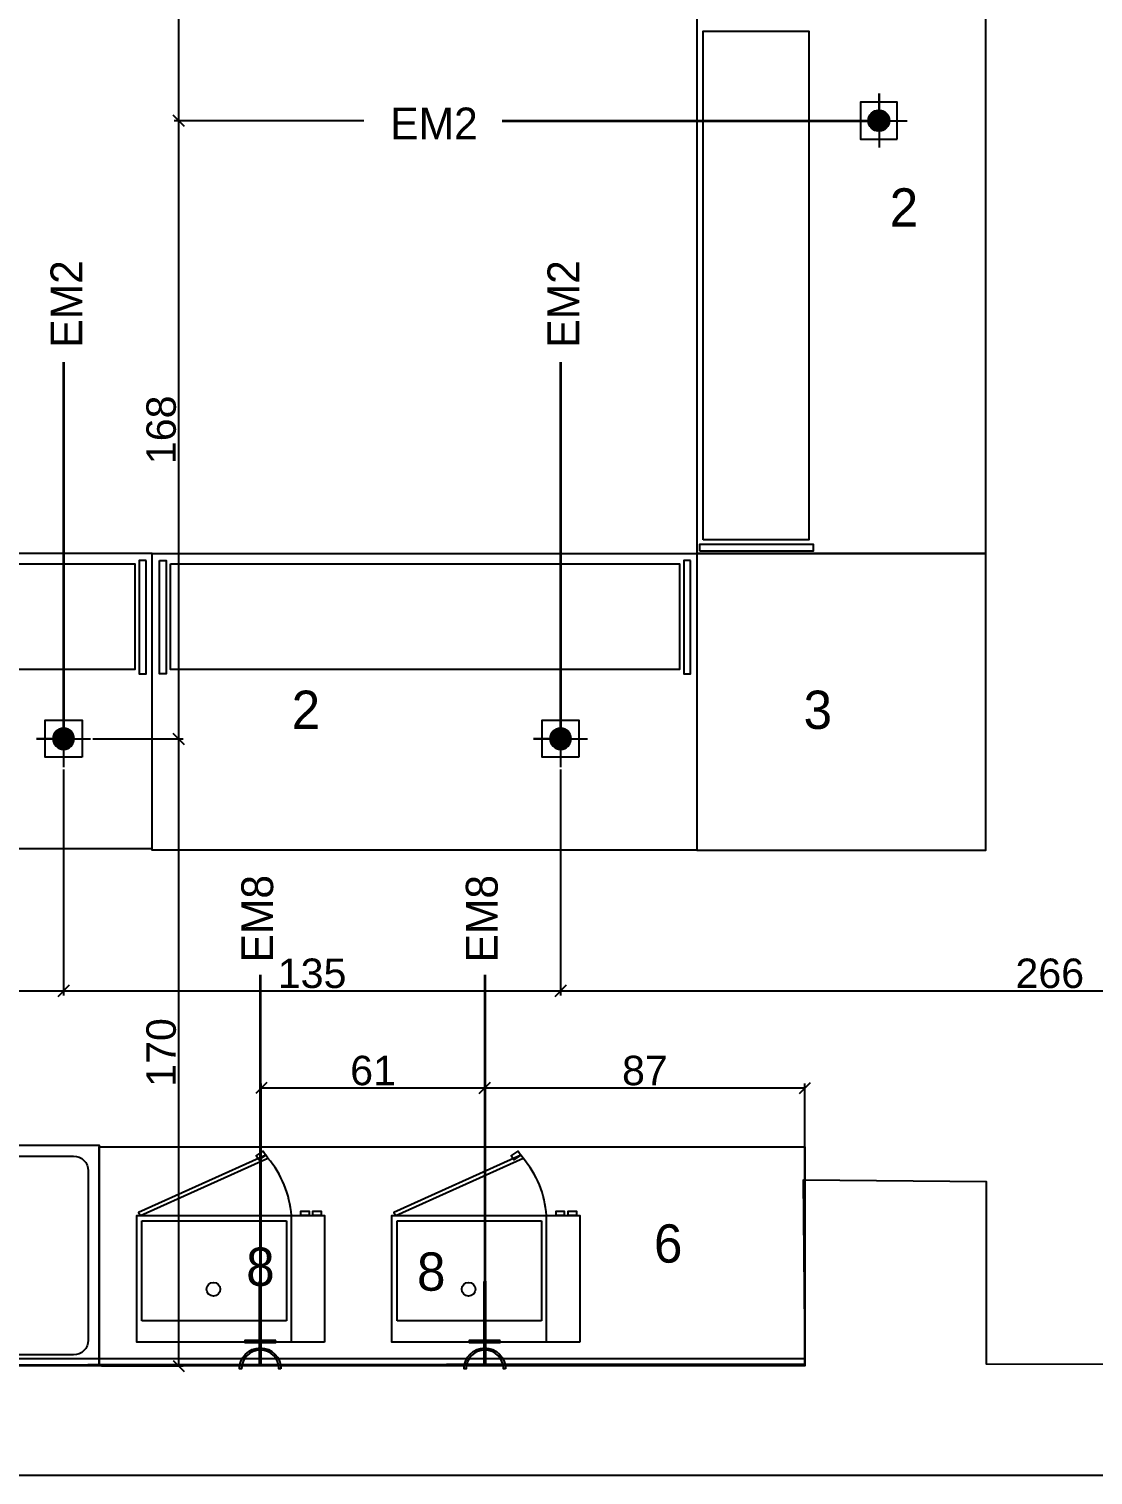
# Model space of a CAD drawing. Header units: millimetres. Extents: x 13502 to 23536, y 11874 to 14203.
# Drawn here: x 17896.9 to 18186, y 12582.2 to 12975.1 of the extents above; entities that cross this region are included whole.
import ezdxf
from ezdxf.enums import TextEntityAlignment as Align

# ---------------------------------------------------------------- set-up
doc = ezdxf.new("R2010")
doc.units = ezdxf.units.MM
doc.linetypes.add('DASHED', pattern=[19.049999999999997, 12.7, -6.35])
for name, color, linetype in [('-DWG_ANA', 7, 'Continuous'), ('ELEKTRİK', 10, 'Continuous'), ('S2000-002 Çizgi', 7, 'Continuous')]:
    doc.layers.add(name, color=color, linetype=linetype)
doc.layers.add('ELK', color=1, linetype='Continuous', lineweight=35)
doc.styles.get("Standard").update_dxf_attribs({"font": 'arial.ttf'})
doc.styles.add('TAKSİM', font='GOTHIC.TTF', dxfattribs={"height": 20})
doc.dimstyles.new('OLCU50', dxfattribs={"dimtxt": 8, "dimasz": 3, "dimexe": 1.25, "dimexo": 0.625, "dimtad": 1, "dimdec": 0, "dimtxsty": 'Standard', "dimblk": 'OBLIQUE', "dimcen": 2.5, "dimclrd": 256, "dimclre": 251, "dimclrt": 25, "dimadec": 0, "dimazin": 0, "dimtfac": 1, "dimtdec": 0, "dimtmove": 0, "dimatfit": 3, "dimldrblk": 'OBLIQUE', "dimfxl": 1, "dimarcsym": 0})

# ---------------------------------------------------------------- blocks, each defined once
blk = doc.blocks.new('A$C7E863A30')
at = {"layer": 'S2000-002 Çizgi'}
for p, q in [((24.65767612368654, 42.76214201217771), (32.46938916224099, 43.87480981918907)), ((19.51883838196045, 37.28982143643316), (19.51883838196045, 29.39926440631916)), ((23.42749333317261, 38.95289981367842), (29.52518090290869, 33.9449964053283))]:
    blk.add_line(p, q, dxfattribs=at)
for points in [[(-3.638e-12, 57.99999999999635), (119.9999999999963, 57.99999999999635), (119.9999999999963, 59.99999999999635), (-3.638e-12, 59.99999999999635)], [(-3.638e-12, -3.638e-12), (119.9999999999963, -3.638e-12), (119.9999999999963, 59.99999999999635), (-3.638e-12, 59.99999999999635)]]:
    blk.add_lwpolyline(points, close=True, dxfattribs=at)
for points in [[(6.999999999994543, 2.999999999995452), (112.9999999999945, 2.999999999996362, 0.4142135623730919), (116.9999999999945, 6.999999999996362), (116.9999999999963, 52.99999999999635, 0.4142135623731057), (112.9999999999963, 56.99999999999635), (6.999999999994543, 56.99999999999635, 0.4142135623730951), (2.999999999994543, 52.99999999999635), (2.999999999994543, 6.999999999995453, 0.4142135623730844)], [(16.99999999999454, 9.999999999996364), (48.99999999999454, 9.999999999995453, 0.4142135623730951), (52.99999999999454, 13.99999999999545), (52.99999999999454, 45.99999999999545, 0.4142135623730951), (48.99999999999454, 49.99999999999545), (16.99999999999454, 49.99999999999635, 0.4142135623730951), (12.99999999999454, 45.99999999999635), (12.99999999999454, 13.99999999999636, 0.4142135623730951)]]:
    blk.add_lwpolyline(points, format="xyb", close=True, dxfattribs=at)
blk.add_circle((19.71420802235116, 42.25535656033753), 3.187919533039348, dxfattribs=at)
blk = doc.blocks.new('A$C5ACE57BF')
at = {"layer": 'S2000-002 Çizgi', "linetype": 'DASHED', "ltscale": 10}
blk.add_line((9.00239375076353, 51.88697373644799), (9.00239375076353, 17.48697373643199), dxfattribs=at)
at = {"layer": 'S2000-002 Çizgi'}
for points in [[(-1.78200484697e-05, 51.88697373644799), (50.99998217995154, 51.88697373644799), (50.99998217995154, 17.48697373643199), (-1.78200484697e-05, 17.48697373643199)], [(0.9100790850716292, 17.48848602509633), (3.161743867651694, 17.48848602509633), (3.161743867651694, 16.28803525415151), (0.9100790850716292, 16.28803525415151)], [(4.185229461981634, 17.48848602509633), (6.436894244561699, 17.48848602509633), (6.436894244561699, 16.28803525415151), (4.185229461981634, 16.28803525415151)], [(15.95050200855712, 1.086953046080907), (50.53303156407219, 16.65581196659104), (49.97700088833972, 17.48697373643199), (15.39447133282465, 1.918114815920944)], [(15.95050200855712, 1.086953046080907), (17.8538576892397, 2.36026010096657), (18.58101322325365, 1.273298703010823), (16.67765754257107, -8.3518748397e-06)]]:
    blk.add_lwpolyline(points, close=True, dxfattribs=at)
at = {"layer": 'S2000-002 Çizgi', "linetype": 'DASHED', "ltscale": 10}
blk.add_lwpolyline([(10.37608269546308, 46.14970994263877), (49.60860699855947, 46.14970994263877), (49.60860699855947, 18.95540106601993), (10.37608269546308, 18.95540106601993)], close=True, dxfattribs=at)
at = {"layer": 'S2000-002 Çizgi'}
blk.add_circle((30.19381688032036, 37.53272883878617), 1.849486078731388, dxfattribs=at)
blk.add_arc((36.09346751736939, 19.51308454568243), 27.16673338550371, 184.2771239777379, 220.3658590592294, dxfattribs=at)
blk = doc.blocks.new('A$C50025146')
at = {"layer": 'ELEKTRİK'}
for points in [[(16.0258407970905, 9.846670621633166), (16.5885051934838, 9.846670621633166), (16.5885051934838, 1.406704675742731), (16.0258407970905, 1.406704675742731)], [(6.940050297998823e-05, 5.345355450490388), (6.940050297998823e-05, 5.908019846885509), (22.50664525620232, 5.908019846885509), (22.50664525620232, 5.345355450490388)]]:
    blk.add_hatch(color=256, dxfattribs=at).paths.add_polyline_path(points)
h = blk.add_hatch(color=256, dxfattribs=at)
edge = h.paths.add_edge_path()
edge.add_line((23.70435837441619, 11.25333161261187), (23.70435837441619, 10.69066721622039))
edge.add_ellipse((23.70435837441619, 5.626687648689767), major_axis=(3.580774291992597, -3.580774291992606), ratio=0.9999999999999413, start_angle=134.9999999999983, end_angle=314.9999999999983)
edge.add_line((23.70435837441619, 0.5627080811555061), (23.70435837441619, 4.368476402305532e-05))
edge.add_ellipse((23.70435837441619, 5.626687648689767), major_axis=(3.978638102213783, 3.978638102213774), ratio=0.9999999999999128, start_angle=45.0000000000025, end_angle=225.0000000000025, ccw=False)
for points, elevation in [([(16.0258407970905, 1.406704675742731), (16.0258407970905, 9.846670621633166), (16.5885051934838, 9.846670621633166), (16.5885051934838, 1.406704675742731)], 4.791194770819646e-08), ([(6.940050297998823e-05, 5.908019846885509), (22.50664525620232, 5.908019846885509), (22.50664525620232, 5.345355450490388), (6.940050297998823e-05, 5.345355450490388)], 4.794507297291503e-08)]:
    blk.add_lwpolyline(points, close=True, dxfattribs=dict(at, elevation=elevation))
at = {"layer": 'ELEKTRİK', "elevation": 4.798666618537076e-08}
blk.add_lwpolyline([(23.70435837441437, 4.368476402305532e-05), (23.70435837441619, 0.5627080811555061, -0.9999999999999944), (23.70435837441619, 10.69066721622039), (23.70435837441619, 11.25333161261187, 0.9999999999999944)], format="xyb", close=True, dxfattribs=at)
blk = doc.blocks.new('A$C611F6802')
at = {"layer": '-DWG_ANA'}
h = blk.add_hatch(dxfattribs=at)
h.set_pattern_fill('ANSI31', color=1, style=0)
h.set_pattern_definition([(45, (-55670.14020227872, -22065.11067284289), (-0.08838834764831843, 0.08838834764831845), [])])
h.paths.add_polyline_path([(4.423971784401617, 7.700424825947266, 1), (10.13888412773802, 7.700424825947266, 1)])
at = {"layer": '-DWG_ANA', "color": 1}
for p, q in [((7.28142795606982, 7.700424825947266), (7.28142795606982, 15.25836134111159)), ((7.28142795606982, 15.25836134111159), (7.28142795606982, 0)), ((7.28142795606982, 7.629180670555797), (0, 7.629180670555797)), ((7.28142795606982, 7.629180670555797), (14.67722620816494, 7.629180670555797)), ((14.67722620816494, 7.629180670555797), (7.28142795606982, 7.629180670555797))]:
    blk.add_line(p, q, dxfattribs=at)
blk.add_lwpolyline([(2.28142795606982, 2.700424825947266), (12.28142795606982, 2.700424825947266), (12.28142795606982, 12.70042482594727), (2.28142795606982, 12.70042482594727)], close=True, dxfattribs=at)
blk.add_circle((7.28142795606982, 7.700424825947266), 2.857456171668203, dxfattribs=at)
blk = doc.blocks.new('_Oblique')
at = {"color": 0, "linetype": 'ByBlock', "lineweight": -2}
blk.add_line((-0.5, -0.5), (0.5, 0.5), dxfattribs=at)
blk = doc.blocks.new('*D62')
at = {"color": 251, "lineweight": -2, "transparency": 16777216}
for p, q in [((17990.9204373709, 13076.93869416068), (17936.36157829929, 13076.93869416068)), ((17987.93602875394, 12950.12503301053), (17936.36157829929, 12950.12503301053))]:
    blk.add_line(p, q, dxfattribs=at)
at = {"lineweight": -2, "transparency": 16777216}
blk.add_line((17937.61157829929, 13076.93869416068), (17937.61157829929, 12950.12503301053), dxfattribs=at)
at = {"layer": 'Defpoints', "color": 0, "transparency": 16777216}
for p in [(17991.5454373709, 13076.93869416068), (17937.61157829929, 12950.12503301053), (17988.56102875394, 12950.12503301053)]:
    blk.add_point(p, dxfattribs=at)
at = {"lineweight": -2, "transparency": 16777216, "xscale": 3, "yscale": 3, "zscale": 3}
for p, rotation in [((17937.61157829929, 13076.93869416068), 90), ((17937.61157829929, 12950.12503301053), 270)]:
    blk.add_blockref('_Oblique', p, dxfattribs=dict(at, rotation=rotation))
at = {"color": 25, "transparency": 16777216, "insert": (17932.97020722153, 13013.53186358559), "char_height": 8, "attachment_point": 5, "rotation": 90}
blk.add_mtext('127', dxfattribs=at)
blk = doc.blocks.new('*D63')
at = {"color": 251, "lineweight": -2, "transparency": 16777216}
for p, q in [((17987.93602875394, 12950.12503301053), (17936.36157829929, 12950.12503301053)), ((17914.26673110086, 12782.14901152711), (17938.86157829929, 12782.14901152711))]:
    blk.add_line(p, q, dxfattribs=at)
at = {"lineweight": -2, "transparency": 16777216}
blk.add_line((17937.61157829929, 12950.12503301053), (17937.61157829929, 12782.14901152711), dxfattribs=at)
at = {"layer": 'Defpoints', "color": 0, "transparency": 16777216}
for p in [(17988.56102875394, 12950.12503301053), (17913.64173110086, 12782.14901152711), (17937.61157829929, 12782.14901152711)]:
    blk.add_point(p, dxfattribs=at)
at = {"lineweight": -2, "transparency": 16777216, "xscale": 3, "yscale": 3, "zscale": 3}
for p, rotation in [((17937.61157829929, 12950.12503301053), 90), ((17937.61157829929, 12782.14901152711), 270)]:
    blk.add_blockref('_Oblique', p, dxfattribs=dict(at, rotation=rotation))
at = {"color": 25, "transparency": 16777216, "insert": (17932.90199439751, 12866.13702226881), "char_height": 8, "attachment_point": 5, "rotation": 90}
blk.add_mtext('168', dxfattribs=at)
blk = doc.blocks.new('*D64')
at = {"color": 251, "lineweight": -2, "transparency": 16777216}
for p, q in [((17914.26673110086, 12782.14901152711), (17938.8615782993, 12782.14901152711)), ((17916.68969338266, 12611.82166045613), (17938.8615782993, 12611.82166045613))]:
    blk.add_line(p, q, dxfattribs=at)
at = {"lineweight": -2, "transparency": 16777216}
blk.add_line((17937.6115782993, 12782.14901152711), (17937.6115782993, 12611.82166045613), dxfattribs=at)
at = {"layer": 'Defpoints', "color": 0, "transparency": 16777216}
for p in [(17913.64173110086, 12782.14901152711), (17916.06469338266, 12611.82166045613), (17937.6115782993, 12611.82166045613)]:
    blk.add_point(p, dxfattribs=at)
at = {"lineweight": -2, "transparency": 16777216, "xscale": 3, "yscale": 3, "zscale": 3}
for p, rotation in [((17937.6115782993, 12782.14901152711), 90), ((17937.6115782993, 12611.82166045613), 270)]:
    blk.add_blockref('_Oblique', p, dxfattribs=dict(at, rotation=rotation))
at = {"color": 25, "transparency": 16777216, "insert": (17932.90199439752, 12696.98533599161), "char_height": 8, "attachment_point": 5, "rotation": 90}
blk.add_mtext('170', dxfattribs=at)
blk = doc.blocks.new('*D65')
at = {"color": 251, "lineweight": -2, "transparency": 16777216}
for p, q in [((18020.78604578731, 12611.71164165123), (18020.78604578731, 12688.57711840161)), ((18107.77059754201, 12612.44666045613), (18107.77059754201, 12688.57711840161))]:
    blk.add_line(p, q, dxfattribs=at)
at = {"lineweight": -2, "transparency": 16777216}
blk.add_line((18107.77059754201, 12687.32711840161), (18020.78604578731, 12687.32711840161), dxfattribs=at)
at = {"layer": 'Defpoints', "color": 0, "transparency": 16777216}
for p in [(18020.78604578731, 12687.32711840161), (18107.77059754201, 12611.82166045613), (18020.78604578731, 12611.08664165123)]:
    blk.add_point(p, dxfattribs=at)
at = {"lineweight": -2, "transparency": 16777216, "xscale": 3, "yscale": 3, "zscale": 3, "rotation": 180}
blk.add_blockref('_Oblique', (18020.78604578731, 12687.32711840161), dxfattribs=at)
at = {"lineweight": -2, "transparency": 16777216, "xscale": 3, "yscale": 3, "zscale": 3}
blk.add_blockref('_Oblique', (18107.77059754201, 12687.32711840161), dxfattribs=at)
at = {"color": 25, "transparency": 16777216, "insert": (18064.27832166466, 12692.03670230338), "char_height": 8, "attachment_point": 5}
blk.add_mtext('87', dxfattribs=at)
blk = doc.blocks.new('*D66')
at = {"color": 251, "lineweight": -2, "transparency": 16777216}
for p, q in [((17960.07145158135, 12612.90935476945), (17960.07145158135, 12688.57711840161)), ((18020.78604578731, 12611.71164165123), (18020.78604578731, 12688.57711840161))]:
    blk.add_line(p, q, dxfattribs=at)
at = {"lineweight": -2, "transparency": 16777216}
blk.add_line((18020.78604578731, 12687.32711840161), (17960.07145158135, 12687.32711840161), dxfattribs=at)
at = {"layer": 'Defpoints', "color": 0, "transparency": 16777216}
for p in [(17960.07145158135, 12687.32711840161), (17960.07145158135, 12612.28435476945), (18020.78604578731, 12611.08664165123)]:
    blk.add_point(p, dxfattribs=at)
at = {"lineweight": -2, "transparency": 16777216, "xscale": 3, "yscale": 3, "zscale": 3, "rotation": 180}
blk.add_blockref('_Oblique', (17960.07145158135, 12687.32711840161), dxfattribs=at)
at = {"lineweight": -2, "transparency": 16777216, "xscale": 3, "yscale": 3, "zscale": 3}
blk.add_blockref('_Oblique', (18020.78604578731, 12687.32711840161), dxfattribs=at)
at = {"color": 25, "transparency": 16777216, "insert": (17990.42874868433, 12692.03670230338), "char_height": 8, "attachment_point": 5}
blk.add_mtext('61', dxfattribs=at)
blk = doc.blocks.new('*D69')
at = {"color": 251, "lineweight": -2, "transparency": 16777216}
for p, q in [((17749.89632853675, 12773.89483085654), (17749.89632853675, 12712.48504177527)), ((17906.36030314478, 12773.89483085654), (17906.36030314478, 12712.48504177527))]:
    blk.add_line(p, q, dxfattribs=at)
at = {"lineweight": -2, "transparency": 16777216}
blk.add_line((17749.89632853675, 12713.73504177527), (17906.36030314478, 12713.73504177527), dxfattribs=at)
at = {"layer": 'Defpoints', "color": 0, "transparency": 16777216}
for p in [(17749.89632853675, 12774.51983085654), (17906.36030314478, 12774.51983085654), (17906.36030314478, 12713.73504177527)]:
    blk.add_point(p, dxfattribs=at)
at = {"lineweight": -2, "transparency": 16777216, "xscale": 3, "yscale": 3, "zscale": 3, "rotation": 180}
blk.add_blockref('_Oblique', (17749.89632853675, 12713.73504177527), dxfattribs=at)
at = {"lineweight": -2, "transparency": 16777216, "xscale": 3, "yscale": 3, "zscale": 3}
blk.add_blockref('_Oblique', (17906.36030314478, 12713.73504177527), dxfattribs=at)
at = {"color": 25, "transparency": 16777216, "insert": (17828.12831584076, 12718.44462567704), "char_height": 8, "attachment_point": 5}
blk.add_mtext('156', dxfattribs=at)
blk = doc.blocks.new('*D70')
at = {"color": 251, "lineweight": -2, "transparency": 16777216}
for p, q in [((17906.36030314478, 12773.89483085654), (17906.36030314478, 12712.48504177527)), ((18041.37282640463, 12773.89483085654), (18041.37282640463, 12712.48504177527))]:
    blk.add_line(p, q, dxfattribs=at)
at = {"lineweight": -2, "transparency": 16777216}
blk.add_line((17906.36030314478, 12713.73504177527), (18041.37282640463, 12713.73504177527), dxfattribs=at)
at = {"layer": 'Defpoints', "color": 0, "transparency": 16777216}
for p in [(17906.36030314478, 12774.51983085654), (18041.37282640463, 12774.51983085654), (18041.37282640463, 12713.73504177527)]:
    blk.add_point(p, dxfattribs=at)
at = {"lineweight": -2, "transparency": 16777216, "xscale": 3, "yscale": 3, "zscale": 3, "rotation": 180}
blk.add_blockref('_Oblique', (17906.36030314478, 12713.73504177527), dxfattribs=at)
at = {"lineweight": -2, "transparency": 16777216, "xscale": 3, "yscale": 3, "zscale": 3}
blk.add_blockref('_Oblique', (18041.37282640463, 12713.73504177527), dxfattribs=at)
at = {"color": 25, "transparency": 16777216, "insert": (17973.8665647747, 12718.44735419), "char_height": 8, "attachment_point": 5}
blk.add_mtext('135', dxfattribs=at)
blk = doc.blocks.new('*D71')
at = {"color": 251, "lineweight": -2, "transparency": 16777216}
for p, q in [((18307.15988871886, 12785.5754482101), (18307.15988871886, 12712.48504177527)), ((18041.37282640463, 12773.89483085654), (18041.37282640463, 12712.48504177527))]:
    blk.add_line(p, q, dxfattribs=at)
at = {"lineweight": -2, "transparency": 16777216}
blk.add_line((18041.37282640463, 12713.73504177527), (18307.15988871886, 12713.73504177527), dxfattribs=at)
at = {"layer": 'Defpoints', "color": 0, "transparency": 16777216}
for p in [(18307.15988871886, 12786.2004482101), (18041.37282640463, 12774.51983085654), (18307.15988871886, 12713.73504177527)]:
    blk.add_point(p, dxfattribs=at)
at = {"lineweight": -2, "transparency": 16777216, "xscale": 3, "yscale": 3, "zscale": 3, "rotation": 180}
blk.add_blockref('_Oblique', (18041.37282640463, 12713.73504177527), dxfattribs=at)
at = {"lineweight": -2, "transparency": 16777216, "xscale": 3, "yscale": 3, "zscale": 3}
blk.add_blockref('_Oblique', (18307.15988871886, 12713.73504177527), dxfattribs=at)
at = {"color": 25, "transparency": 16777216, "insert": (18174.26635756174, 12718.44462567704), "char_height": 8, "attachment_point": 5}
blk.add_mtext('266', dxfattribs=at)

msp = doc.modelspace()

# ---------------------------------------------------------------- linework, layer by layer
for points in [[(19352.96992092936, 13362.13676314253), (19352.96992092936, 13242.17944136434), (19342.78091972936, 13242.17944136434), (19343.47565593555, 12662.30536161521), (19302.43956424557, 12662.30536161521), (19303.41160839692, 12611.82166045613), (18157.09686818158, 12612.28435476945), (18157.09686818158, 12661.84266730189), (18107.30790322868, 12662.30536161521), (18107.77059754201, 12612.28435476945), (17620.76051700203, 12611.82166045613), (17621.22460078777, 12662.30536161521), (17591.35094392155, 12662.30536161521), (17591.35094392155, 12682.2220591743), (17450.31949406475, 12682.2220591743), (17450.31949406475, 12792.22103217295), (17405.39229308278, 12792.22103217295), (17405.39229308278, 12582.18004548278), (19362.9282697089, 12582.18004548278), (19362.9282697089, 13362.13676314253)], [(18078.36102446153, 12832.51573213203), (18156.86621576113, 12832.51573213203), (18156.86621576113, 12978.8744192179), (18078.36102446153, 12978.8744192179)], [(18080.097864977, 12836.22006558344), (18080.097864977, 12974.47257061547), (18108.8127018513, 12974.47257061547), (18108.8127018513, 12836.22006558344)], [(17780.31919200553, 12752.3904159996), (17930.38221254282, 12752.3904159996), (17930.38221254282, 12832.51573213203), (17780.31919200553, 12832.51573213203)], [(17930.38221254282, 12832.51573213203), (18078.36102446153, 12832.51573213203), (18078.36102446153, 12751.92633221386), (17930.38221254282, 12751.92633221386)], [(18078.36102446153, 12751.92633221386), (18156.86621576112, 12751.92633221386), (18156.86621576112, 12832.51573213203), (18078.36102446153, 12832.51573213203)], [(18079.17108687794, 12833.21046833822), (18079.17108687794, 12835.06263506393), (18109.97152184322, 12835.06263506393), (18109.97152184322, 12833.21046833822)], [(17787.4972064879, 12829.73678730727), (17925.74971151993, 12829.73678730727), (17925.74971151993, 12801.02195043298), (17787.4972064879, 12801.02195043298)], [(17928.75930876515, 12830.66356540633), (17926.90714203945, 12830.66356540633), (17926.90714203945, 12799.86313044105), (17928.75930876515, 12799.86313044105)], [(17932.40584311446, 12830.66356540633), (17934.25800984017, 12830.66356540633), (17934.25800984017, 12799.86313044105), (17932.40584311446, 12799.86313044105)], [(17935.41544035968, 12829.73678730727), (18073.66794539171, 12829.73678730727), (18073.66794539171, 12801.02195043298), (17935.41544035968, 12801.02195043298)], [(18076.67754263693, 12830.66356540633), (18074.82537591123, 12830.66356540633), (18074.82537591123, 12799.86313044105), (18076.67754263693, 12799.86313044105)], [(17916.06469338265, 12671.3589661428), (18107.77059754201, 12671.3589661428), (18107.77059754201, 12611.82166045613), (17916.06469338265, 12611.82166045613)], [(17916.06469338265, 12613.82166045613), (18107.77059754201, 12613.82166045613), (18107.77059754201, 12611.82166045613), (17916.06469338265, 12611.82166045613)]]:
    msp.add_lwpolyline(points, close=True)
at = {"layer": 'ELK', "color": 1}
for p, q in [((18025.54237850229, 12950.12503301052), (18127.9874936011, 12950.12503301052)), ((17906.36030314478, 12884.52288247052), (17906.36030314478, 12782.0777673717)), ((18041.37282640463, 12884.52288247052), (18041.37282640463, 12782.0777673717)), ((17959.79011938313, 12718.04357700737), (17959.79011938316, 12634.79093062517)), ((18020.78604578729, 12718.04357700737), (18020.78604578732, 12634.79093062517))]:
    msp.add_line(p, q, dxfattribs=at)

# ---------------------------------------------------------------- block references
at = {"layer": '-DWG_ANA', "color": 0, "rotation": 90.00000000000001}
msp.add_blockref('A$C611F6802', (18135.54543011626, 12942.84360505445), dxfattribs=at)
at = {"layer": '-DWG_ANA', "color": 0, "xscale": -1}
for p in [(17913.64173110085, 12774.51983085654), (18048.6542543607, 12774.51983085654)]:
    msp.add_blockref('A$C611F6802', p, dxfattribs=at)
at = {"layer": 'ELEKTRİK', "xscale": -1, "rotation": 90}
for p in [(17965.41680703184, 12634.79100002565, -4.794507297291503e-08), (18026.412733436, 12634.79100002565, -4.794507297291503e-08)]:
    msp.add_blockref('A$C50025146', p, dxfattribs=at)
at = {"layer": 'S2000-002 Çizgi', "xscale": -1, "rotation": 180}
msp.add_blockref('A$C7E863A30', (17796.06469338265, 12671.82166045612), dxfattribs=at)
at = {"layer": 'S2000-002 Çizgi', "rotation": 180}
for p in [(17977.24969837172, 12670.19915612762), (18046.56736016546, 12670.19915612762)]:
    msp.add_blockref('A$C5ACE57BF', p, dxfattribs=at)

# ---------------------------------------------------------------- texts
at = {"style": 'TAKSİM'}
for s, p in [('2', (18130.77971539057, 12921.3508179998)), ('2', (17968.31923107558, 12784.88497535866)), ('3', (18107.38785255159, 12784.88497535866)), ('6', (18066.74181178796, 12639.89080794973)), ('8', (17955.956891114, 12633.58335995627)), ('8', (18002.36451961567, 12632.27009334373))]:
    msp.add_text(s, height=10.4, dxfattribs=at).set_placement(p)
at = {"layer": 'ELK', "color": 1, "style": 'TAKSİM'}
msp.add_text('EM2', height=8.64, dxfattribs=at).set_placement((17995.10407352428, 12945.04124376826))
for p in [(17911.44409238704, 12888.45383190807), (18046.45661564689, 12888.45383190807)]:
    msp.add_text('EM2', height=8.64, rotation=90, dxfattribs=at).set_placement(p)
for p in [(17963.2835398364, 12733.32674852719), (18024.27946624056, 12733.32674852719)]:
    msp.add_text('EM8', height=8.64, rotation=90, dxfattribs=at).set_placement(p, align=Align.CENTER)

# ---------------------------------------------------------------- dimensions: what is measured, and where the dimension line sits
for base, p1, p2, picture, middle in [((17937.61157829929, 12950.12503301053), (17991.5454373709, 13076.93869416067), (17988.56102875393, 12950.12503301052), '*D62', (17932.97020722153, 13013.53186358559)), ((17937.61157829929, 12782.14901152711), (17988.56102875393, 12950.12503301052), (17913.64173110085, 12782.1490115271), '*D63', (17932.90199439751, 12866.13702226881)), ((17937.6115782993, 12611.82166045613), (17913.64173110085, 12782.1490115271), (17916.06469338265, 12611.82166045613), '*D64', (17932.90199439752, 12696.98533599161))]:
    dim = msp.add_linear_dim(base=base, p1=p1, p2=p2, angle=90, dimstyle='OLCU50', override={"dimtmove": 1})
    dim.commit()
    dim.dimension.update_dxf_attribs({"geometry": picture, "text_midpoint": middle})
for base, p1, p2, picture, middle in [((18307.15988871886, 12713.73504177527), (18041.37282640463, 12774.51983085654), (18307.15988871886, 12786.2004482101), '*D71', (18174.26635756174, 12718.44462567704)), ((17906.36030314478, 12713.73504177527), (17749.89632853675, 12774.51983085654), (17906.36030314478, 12774.51983085654), '*D69', (17828.12831584076, 12718.44462567704)), ((18041.37282640463, 12713.73504177527), (17906.36030314478, 12774.51983085654), (18041.37282640463, 12774.51983085654), '*D70', (17973.8665647747, 12718.44735419))]:
    dim = msp.add_linear_dim(base=base, p1=p1, p2=p2, dimstyle='OLCU50', override={"dimtmove": 1})
    dim.commit()
    dim.dimension.update_dxf_attribs({"geometry": picture, "text_midpoint": middle})
for base, p1, p2, picture, middle in [((17960.07145158135, 12687.32711840161), (18020.78604578731, 12611.08664165123), (17960.07145158135, 12612.28435476945), '*D66', (17990.42874868433, 12692.03670230338)), ((18020.78604578731, 12687.32711840161), (18107.77059754201, 12611.82166045613), (18020.78604578731, 12611.08664165123), '*D65', (18064.27832166466, 12692.03670230338))]:
    dim = msp.add_linear_dim(base=base, p1=p1, p2=p2, dimstyle='OLCU50')
    dim.commit()
    dim.dimension.update_dxf_attribs({"geometry": picture, "text_midpoint": middle})

doc.saveas('drawing.dxf')
